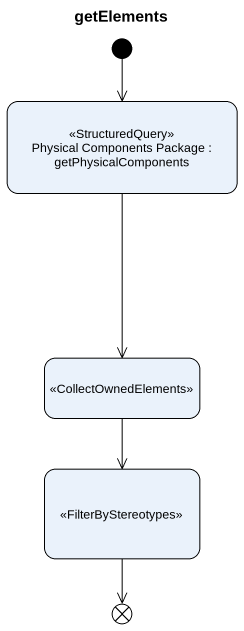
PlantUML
@startuml
title getElements
hide empty description
state "Physical Components Package : getPhysicalComponents" as Physical_Components_Package <<StructuredQuery>>
state " " as state1 <<CollectOwnedElements>>
state " " as state2 <<FilterByStereotypes>>
state flowfinal1 <<end>>
[*] --> Physical_Components_Package
Physical_Components_Package --> state1
state1 --> state2
state2 --> flowfinal1
@enduml
